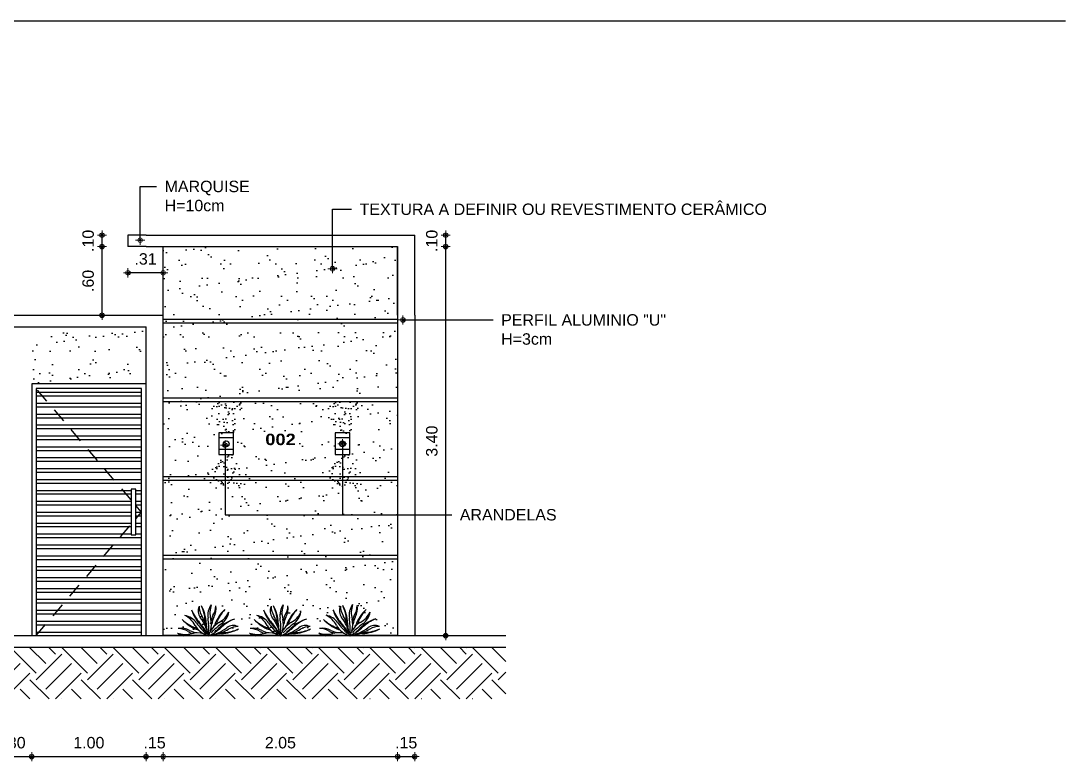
# Model space of a CAD drawing. Header units: millimetres. Extents: x 3724 to 8454, y 143 to 322.
# Drawn here: x 3764.11 to 3773.21, y 165.78 to 172.25 of the extents above; entities that cross this region are included whole.
import ezdxf

# ---------------------------------------------------------------- set-up
doc = ezdxf.new("R2010")
doc.units = ezdxf.units.MM
doc.header["$LTSCALE"] = 20
doc.linetypes.add('HIDDEN', pattern=[9.524999999999999, 6.349999999999999, -3.174999999999999])
for name, color, linetype in [('0-COTAS', 8, 'Continuous'), ('A-PEN-08', 8, 'Continuous'), ('A-PEN-B', 5, 'Continuous'), ('A-PEN-G', 3, 'Continuous'), ('A-PEN-M', 6, 'Continuous'), ('A-PEN-R', 1, 'Continuous'), ('P2', 1, 'Continuous'), ('PLANTAS', 3, 'Continuous'), ('TEXTURA', 9, 'Continuous'), ('VEGETAÇAO', 106, 'Continuous')]:
    doc.layers.add(name, color=color, linetype=linetype)
doc.layers.add('COTAS', color=53, linetype='Continuous', lineweight=9)
doc.styles.add('CARIMBO_DADOS', font='arial.ttf', dxfattribs={"height": 0.1})
doc.styles.get("Standard").update_dxf_attribs({"font": 'ARIALUNI.TTF', "height": 0.3})
doc.dimstyles.new('COTAS_EXTERNAS', dxfattribs={"dimtxt": 0.1, "dimasz": 0.01, "dimexe": 0, "dimexo": 0, "dimgap": 0.07, "dimtad": 1, "dimzin": 5, "dimdsep": 46, "dimtxsty": 'CARIMBO_DADOS', "dimblk1": 'CIRCULOS', "dimblk2": 'CIRCULOS', "dimsah": 1, "dimcen": 0, "dimse1": 1, "dimse2": 1, "dimclrd": 8, "dimclre": 8, "dimclrt": 230, "dimadec": 0, "dimazin": 0, "dimtfac": 100, "dimtix": 1, "dimtmove": 2, "dimatfit": 3, "dimldrblk": 'CIRCULOS', "dimfxl": 1, "dimtolj": 1, "dimtzin": 5, "dimarcsym": 0})
doc.dimstyles.get("Standard").update_dxf_attribs({"dimtxt": 0.18, "dimasz": 0.18, "dimexe": 0.18, "dimexo": 0.0625, "dimgap": 0.09, "dimtad": 0, "dimtih": 1, "dimtoh": 1, "dimdec": 4, "dimzin": 0, "dimdsep": 46, "dimtxsty": 'Standard', "dimcen": 0.09, "dimadec": 0, "dimazin": 0, "dimtfac": 1, "dimtdec": 4, "dimtofl": 0, "dimtmove": 0, "dimatfit": 3, "dimfxl": 1, "dimtolj": 1, "dimtzin": 0, "dimarcsym": 0})
pattern_1 = [(37.50000000000001, (-609.7189440314223, 17.42091103745585), (-0.008000156479920228, 0.2447066186646712), [0, -0.19304, 0, -0.2159, 0, -0.206375]), (7.499999999999999, (-609.7189440314223, 17.42091103745585), (0.2247616415690013, 0.3584125502841771), [0, -0.10414, 0, -0.17399, 0, -0.06667500000000001]), (327.5, (-609.8751540314223, 17.42091103745585), (0.395496185120729, 0.000718592339272881), [0, -0.0635, 0, -0.2286, 0, -0.29845]), (317.5, (-609.8751540314223, 17.42091103745585), (0.3817782262361486, 0.1114646616286081), [0, -0.03175, 0, -0.14986, 0, -0.17145])]

# ---------------------------------------------------------------- blocks, each defined once
blk = doc.blocks.new('*E541')
for centre, radius, start, end in [((-0.4797912055432221, 1.510942851675961), 1.578011561845349, 287.4885313689684, 287.5860165662871), ((-0.5850208201288574, 1.512361432043973), 1.614250764913608, 291.0635355171676, 291.1335043706492), ((1.501680863251973, 0.4836587304070479), 1.578011561845349, 197.4885313689684, 197.5860165662872), ((1.503099443619984, 0.5888883449926832), 1.614250764913608, 201.0635355171677, 201.1335043706491), ((-1.507075326812135, -0.4705292171192395), 1.578011561845349, 17.48853136896845, 17.58601656628718), ((-1.508493907180146, -0.5757588317048752), 1.614250764913608, 21.06353551716767, 21.1335043706491), ((0.4743967419830639, -1.497813338388152), 1.578011561845349, 107.4885313689685, 107.5860165662871), ((0.5796263565686992, -1.499231918756164), 1.614250764913608, 111.0635355171676, 111.1335043706491)]:
    blk.add_arc(centre, radius, start, end)
blk = doc.blocks.new('25255')
at = {"color": 4, "extrusion": (0, 0, -1)}
for centre, major_axis, ratio, start_param, end_param in [((3222.937654721695, -372.5778584259933), (-0.1393136520181211, 0.1393136520181211), 0.9999999999912209, 1.593267002302076, 1.972623591935389), ((3223.216303687693, -372.4356803519045), (0.06606153589234383, 0.06606153589234384), 0.9999999999939464, 3.447319421788781, 4.068018830656018), ((3223.221189972837, -372.4191447223213), (0.06890285101575623, 0.06890285101575624), 0.9999999999783409, 3.363134728900273, 3.892053653111202), ((3223.073937594226, -372.4704499696018), (-0.06350627381746951, 0.0635062738174695), 0.9999999999904722, 1.728390479699334, 2.512157085977412), ((3223.371388971528, -372.5161630109164), (-0.1412785070506884, 0.1412785070506883), 0.9999999999987494, 5.539733543163251, 5.985366570714327), ((3223.373726258365, -372.5051934238819), (-0.1393136520160139, 0.1393136520160139), 0.9999999999849776, 5.551235217158773, 5.930591806795539), ((3223.099712152064, -372.4202388719076), (0.07591740514212925, 0.07591740514212926), 0.999999999980488, 0.8277427526564214, 1.292802161154651), ((3223.053511914566, -372.3813927947887), (-0.1412785070507723, 0.1412785070507723), 0.9999999999967043, 2.67061023441673, 3.116243261969216), ((3223.159061406837, -372.4485782105884), (0.03725661490048271, 0.03725661490048271), 0.9999999999998357, 0.337199134119379, 1.438284524889974), ((3223.059771192288, -372.372086012753), (-0.1393136520170573, 0.1393136520170573), 0.9999999999724157, 2.725384998321474, 3.104741587965133), ((3222.961653698484, -372.6719410091395), (0.1393136520169788, 0.1393136520169789), 0.9999999999969933, -0.4162076552575471, -0.03685106562032714), ((3223.148254254161, -372.4388272693876), (-0.06350627381761173, 0.06350627381761172), 0.999999999985682, 4.537214489584053, 5.320981095858246), ((3223.16786501843, -372.3995212585278), (-0.08574691838648892, 0.0857469183864889), 0.9999999999797592, 4.436192329508144, 5.026088184652737), ((3223.055468128701, -372.6008372226024), (0.07728862714456544, 0.07728862714456546), 0.9999999999951321, -0.2761966508840645, 0.5095979272586382), ((3223.350908425282, -372.411086084296), (0.175798738625936, 0.175798738625936), 0.9999999997057996, 3.484536038405135, 3.543419918839199), ((3223.042860036768, -372.5259045678854), (-0.07218301046640051, 0.07218301046640051), 0.999999999984828, 1.876523094987274, 2.238807392974822), ((3223.096113086771, -372.498235135534), (-0.0357382520221738, 0.0357382520221738), 0.9999999999970215, 1.792338402101457, 2.335378956041056), ((3223.486835945351, -372.5353739345394), (-0.2320442037506087, 0.2320442037506087), 0.9999999999995448, 5.431163802380307, 5.653749739572004), ((3223.368830050848, -372.6090027348144), (0.1494770349658206, 0.1494770349658206), 0.9999999999885378, 4.112263374213572, 4.579877178477202), ((3223.439446126663, -372.6091158113016), (-0.1989404415100461, 0.1989404415100461), 0.9999999999764394, 5.728134454288087, 6.005191141527932), ((3222.92872641404, -372.4813863653806), (0.1757987387321421, 0.1757987387321421), 0.9999999998389735, 0.8388462368618486, 0.9079099456581385), ((3223.144234171369, -372.3538540080535), (-0.1412785070509414, 0.1412785070509414), 0.9999999999895511, 3.109288565180165, 3.554921592735908), ((3223.292884932041, -372.5586865684293), (-0.06350627381683885, 0.06350627381683883), 0.9999999999985535, 6.108010816376037, 6.891777422658845), ((3223.332190942901, -372.5782973326982), (-0.0857469183849255, 0.08574691838492549), 0.9999999999844637, 6.00698865629133, 6.596884511453712), ((3223.153853775435, -372.3480870359642), (-0.1393136520169819, 0.1393136520169819), 0.9999999999896617, 3.164063329095553, 3.543419918734533), ((3223.094761109614, -372.3579859430646), (-0.139313652017913, 0.139313652017913), 0.999999999996153, 3.980438890374913, 4.359795480009781), ((3223.105730696648, -372.360323229901), (-0.1412785070514054, 0.1412785070514053), 0.9999999999974845, 3.968937216372293, 4.414570243923297), ((3223.009806557639, -372.632000049364), (-0.07591740514066089, 0.07591740514066089), 0.9999999999960386, 0.8277427526530406, 1.292802161154611), ((3223.03814589632, -372.5726507945915), (-0.03725661490059163, 0.03725661490059162), 0.9999999999985806, 0.3371991341163494, 1.438284524888828), ((3223.198683497033, -372.2922660747662), (0.1989404415110424, 0.1989404415110424), 0.9999999999985613, 2.600997469714411, 2.863598487947293), ((3223.070954051112, -372.8029857873878), (0.1757987386330102, 0.1757987386330102), 0.9999999999960036, -0.7319500900153986, -0.6628863812155059), ((3223.264942552542, -372.3454329564258), (0.1757987386332669, 0.1757987386332669), 0.9999999999890121, 2.789340427596842, 3.104741587969229), ((3222.90873536425, -372.7813632105094), (-0.2320442037607041, 0.232044203760704), 0.9999999999710738, 1.395621835999171, 1.599118038321742), ((3223.276053700256, -372.3572334246975), (-0.1718521360923724, 0.1718521360923724), 0.9999999999360929, 4.565571459590368, 4.687039588769155), ((3223.355955330942, -372.4264885970197), (0.1718521360682798, 0.1718521360682798), 0.9999999996447653, 3.513039004126335, 3.554921592866176), ((3223.374478776731, -372.686486014524), (0.1718521360879528, 0.1718521360879528), 0.9999999999616223, 4.422052096764282, 4.68703958876454), ((3223.130874978826, -372.4659004429693), (0.07728862714522913, 0.07728862714522913), 0.9999999999907389, 1.294599675912764, 2.080394254046451), ((3223.386279245003, -372.67537486681), (-0.1757987386332459, 0.1757987386332458), 0.9999999999605648, 6.001616740681661, 6.246334241555079), ((3222.928944895051, -372.4975931824957), (0.1718521361050294, 0.1718521361050294), 0.9999999999559066, 0.8273445628013709, 0.910322064414876), ((3222.950348990918, -372.3191676785192), (-0.2320442037540058, 0.2320442037540057), 0.9999999999708467, 2.966418162780085, 3.188336113403089), ((3223.215783783367, -372.665445033082), (-0.07728862714436546, 0.07728862714436545), 0.9999999999997241, 0.509597927255474, 1.04238291926697), ((3223.305223604409, -372.76638764521), (-0.1718521360737896, 0.1718521360737895), 0.9999999997981862, 0.3714463504824534, 0.4133289392175365), ((3223.320626117133, -372.7613407395494), (0.1757987386425347, 0.1757987386425347), 0.9999999999549476, -1.227852942089164, -1.168969061668843), ((3223.206144117953, -372.4538423700146), (-0.07218301046483915, 0.07218301046483913), 0.9999999999900436, 3.447319421787347, 3.809603719779561), ((3223.233813550305, -372.507095420017), (-0.03573825202208608, 0.03573825202208607), 0.999999999997897, 3.363134728890886, 3.906175282836196), ((3223.274385977207, -372.442449604678), (0.08574691838483327, 0.08574691838483328), 0.9999999999997391, 2.023283390906996, 2.613179246065573), ((3223.296368333935, -372.6272860209384), (0.06606153589269508, 0.06606153589269509), 0.9999999999999218, -1.265069558603693, -0.6443701497328249), ((3223.312903963518, -372.6321723060827), (-0.0689028510160962, 0.06890285101609618), 0.9999999999909647, 0.2215420753059833, 0.7504609995121576), ((3223.261262231827, -372.4843699084949), (0.06350627381687095, 0.06350627381687095), 0.9999999999980034, 1.728390479700782, 2.11432717267535), ((3223.087160868227, -372.8027673063767), (0.1718521360763131, 0.1718521360763132), 0.9999999999861928, -0.7434517640217498, -0.6604742624058071), ((3223.196338266889, -372.8972682596187), (0.2320442037535475, 0.2320442037535476), 0.9999999999998783, -0.8450219276079101, -0.6629031439468687)]:
    blk.add_ellipse(centre, major_axis=major_axis, ratio=ratio, start_param=start_param, end_param=end_param, dxfattribs=at)
at = {"color": 4, "extrusion": (0, 0, -0.9999999999999998)}
for centre, major_axis, ratio, start_param, end_param in [((3222.943421693784, -372.5874780300593), (0.14127850705082, 0.14127850705082), 0.9999999999928155, -0.03230408840573484, 0.4133289391487474), ((3222.97096048052, -372.6782002868617), (0.1412785070506453, 0.1412785070506453), 0.999999999984796, -0.470982419176458, -0.02534939161888761), ((3223.198570420546, -372.3628821505812), (0.1494770349636515, 0.1494770349636515), 0.9999999999957152, 2.541467047413715, 3.009080851684941)]:
    blk.add_ellipse(centre, major_axis=major_axis, ratio=ratio, start_param=start_param, end_param=end_param, dxfattribs=at)
at = {"color": 4, "extrusion": (0, 0, -0.9999999999999999)}
blk.add_ellipse((3223.032017290409, -372.4573262242214), major_axis=(-0.08574691838436949, 0.08574691838436946), ratio=0.9999999999989234, start_param=2.023283390907562, end_param=2.613179246062594, dxfattribs=at)
at = {"color": 4, "extrusion": (0, 0, -0.9999999999999997)}
blk.add_ellipse((3223.255012718814, -372.5159284180615), major_axis=(0.07728862714557619, 0.0772886271455762), ratio=0.9999999999994127, start_param=3.651190580846608, end_param=4.183975572858011, dxfattribs=at)
at = {"layer": 'VEGETAÇAO', "color": 4, "extrusion": (0, 0, -1), "xscale": 0.1540138408651068, "yscale": 0.1540138408645922, "zscale": -0.308027681729507, "rotation": 180}
blk.add_blockref('*E541', (-3223.161055354606, -372.5700611944632), dxfattribs=at)
blk = doc.blocks.new('CIRCULOS')
at = {"layer": 'COTAS'}
for p, q in [((-4.000000000000342, 0), (4.000000000000342, 0)), ((0, 4.000000000000342), (0, -4.000000000000342))]:
    blk.add_line(p, q, dxfattribs=at)
for radius in [1.999999999999431, 1]:
    blk.add_circle((0, 0), radius, dxfattribs=at)
blk = doc.blocks.new('*D657')
at = {"layer": '0-COTAS', "color": 8, "lineweight": -2, "ltscale": 0.05}
blk.add_line((3764.823552149585, 169.6830818793721), (3764.823552149585, 170.2630818793721), dxfattribs=at)
at = {"layer": 'Defpoints', "color": 0, "ltscale": 0.05}
for p in [(3764.823552149585, 170.2730818793721), (3765.358447277156, 170.2730818793721), (3765.358447277156, 169.6730818793721)]:
    blk.add_point(p, dxfattribs=at)
at = {"layer": '0-COTAS', "color": 8, "lineweight": -2, "ltscale": 0.05, "xscale": 0.01, "yscale": 0.01, "zscale": 0.01}
for p, rotation in [((3764.823552149585, 170.2730818793721), 90), ((3764.823552149585, 169.6730818793721), 270)]:
    blk.add_blockref('CIRCULOS', p, dxfattribs=dict(at, rotation=rotation))
at = {"layer": '0-COTAS', "color": 230, "ltscale": 0.05, "insert": (3764.702494850813, 169.9730818793727), "char_height": 0.1, "attachment_point": 5, "rotation": 90, "style": 'CARIMBO_DADOS'}
blk.add_mtext('\\A1;.60', dxfattribs=at)
blk = doc.blocks.new('*D658')
at = {"layer": '0-COTAS', "color": 8, "lineweight": -2, "ltscale": 0.05}
for p, q in [((3764.823552149585, 170.3830818793721), (3764.823552149585, 170.3930818793721)), ((3764.823552149585, 170.2730818793721), (3764.823552149585, 170.3730818793721)), ((3764.823552149585, 170.2630818793721), (3764.823552149585, 170.253081879372))]:
    blk.add_line(p, q, dxfattribs=at)
at = {"layer": 'Defpoints', "color": 0, "ltscale": 0.05}
for p in [(3764.823552149585, 170.3730818793721), (3765.050039966535, 170.3730818793721), (3765.358447277156, 170.2730818793721)]:
    blk.add_point(p, dxfattribs=at)
at = {"layer": '0-COTAS', "color": 8, "lineweight": -2, "ltscale": 0.05, "xscale": 0.01, "yscale": 0.01, "zscale": 0.01}
for p, rotation in [((3764.823552149585, 170.3730818793721), 270), ((3764.823552149585, 170.2730818793721), 90)]:
    blk.add_blockref('CIRCULOS', p, dxfattribs=dict(at, rotation=rotation))
at = {"layer": '0-COTAS', "color": 230, "ltscale": 0.05, "insert": (3764.702494850813, 170.3230818793727), "char_height": 0.1, "attachment_point": 5, "rotation": 90, "style": 'CARIMBO_DADOS'}
blk.add_mtext('\\A1;.10', dxfattribs=at)
blk = doc.blocks.new('*D659')
at = {"layer": '0-COTAS', "color": 8, "lineweight": -2, "ltscale": 0.05}
blk.add_line((3765.348447277156, 170.0435992687615), (3765.060039966535, 170.0435992687615), dxfattribs=at)
at = {"layer": 'Defpoints', "color": 0, "ltscale": 0.05}
for p in [(3765.050039966535, 170.2730818793721), (3765.358447277156, 170.2730818793721), (3765.050039966535, 170.0435992687615)]:
    blk.add_point(p, dxfattribs=at)
at = {"layer": '0-COTAS', "color": 8, "lineweight": -2, "ltscale": 0.05, "xscale": 0.01, "yscale": 0.01, "zscale": 0.01, "rotation": 180}
blk.add_blockref('CIRCULOS', (3765.050039966535, 170.0435992687615), dxfattribs=at)
at = {"layer": '0-COTAS', "color": 8, "lineweight": -2, "ltscale": 0.05, "xscale": 0.01, "yscale": 0.01, "zscale": 0.01}
blk.add_blockref('CIRCULOS', (3765.358447277156, 170.0435992687615), dxfattribs=at)
at = {"layer": '0-COTAS', "color": 230, "ltscale": 0.05, "insert": (3765.204243621846, 170.1646906739457), "char_height": 0.1, "attachment_point": 5, "style": 'CARIMBO_DADOS'}
blk.add_mtext('\\A1;.31', dxfattribs=at)
blk = doc.blocks.new('*D660')
at = {"layer": '0-COTAS', "color": 8, "lineweight": -2, "ltscale": 0.05}
blk.add_line((3767.829120017458, 166.883081879372), (3767.829120017458, 170.2630818793721), dxfattribs=at)
at = {"layer": 'Defpoints', "color": 0, "ltscale": 0.05}
for p in [(3767.408447277157, 170.2730818793721), (3767.829120017458, 170.2730818793721), (3767.408447277157, 166.8730818793721)]:
    blk.add_point(p, dxfattribs=at)
at = {"layer": '0-COTAS', "color": 8, "lineweight": -2, "ltscale": 0.05, "xscale": 0.01, "yscale": 0.01, "zscale": 0.01}
for p, rotation in [((3767.829120017458, 170.2730818793721), 90), ((3767.829120017458, 166.8730818793721), 270)]:
    blk.add_blockref('CIRCULOS', p, dxfattribs=dict(at, rotation=rotation))
at = {"layer": '0-COTAS', "color": 230, "ltscale": 0.05, "insert": (3767.708028612274, 168.5730818793727), "char_height": 0.1, "attachment_point": 5, "rotation": 90, "style": 'CARIMBO_DADOS'}
blk.add_mtext('\\A1;3.40', dxfattribs=at)
blk = doc.blocks.new('*D661')
at = {"layer": '0-COTAS', "color": 8, "lineweight": -2, "ltscale": 0.05}
for p, q in [((3767.829120017458, 170.383081879372), (3767.829120017458, 170.3930818793721)), ((3767.829120017458, 170.2730818793721), (3767.829120017458, 170.3730818793721)), ((3767.829120017458, 170.2630818793721), (3767.829120017458, 170.2530818793721))]:
    blk.add_line(p, q, dxfattribs=at)
at = {"layer": 'Defpoints', "color": 0, "ltscale": 0.05}
for p in [(3767.558447277158, 170.3730818793721), (3767.829120017458, 170.3730818793721), (3767.408447277157, 170.2730818793721)]:
    blk.add_point(p, dxfattribs=at)
at = {"layer": '0-COTAS', "color": 8, "lineweight": -2, "ltscale": 0.05, "xscale": 0.01, "yscale": 0.01, "zscale": 0.01}
for p, rotation in [((3767.829120017458, 170.3730818793721), 270), ((3767.829120017458, 170.2730818793721), 90)]:
    blk.add_blockref('CIRCULOS', p, dxfattribs=dict(at, rotation=rotation))
at = {"layer": '0-COTAS', "color": 230, "ltscale": 0.05, "insert": (3767.708062718686, 170.3230818793727), "char_height": 0.1, "attachment_point": 5, "rotation": 90, "style": 'CARIMBO_DADOS'}
blk.add_mtext('\\A1;.10', dxfattribs=at)
blk = doc.blocks.new('*D665')
at = {"layer": '0-COTAS', "color": 8, "lineweight": -2, "ltscale": 0.05}
for p, q in [((3763.898447277143, 165.8162019651979), (3763.888447277143, 165.8162019651979)), ((3763.908447277143, 165.8162019651979), (3764.208447277209, 165.8162019651979)), ((3764.218447277209, 165.8162019651979), (3764.228447277208, 165.8162019651979))]:
    blk.add_line(p, q, dxfattribs=at)
at = {"layer": 'Defpoints', "color": 0, "ltscale": 0.05}
for p in [(3763.908447277143, 166.8730818793722), (3764.208447277209, 166.8730818793715), (3764.208447277209, 165.8162019651979)]:
    blk.add_point(p, dxfattribs=at)
at = {"layer": '0-COTAS', "color": 8, "lineweight": -2, "ltscale": 0.05, "xscale": 0.01, "yscale": 0.01, "zscale": 0.01}
blk.add_blockref('CIRCULOS', (3763.908447277143, 165.8162019651979), dxfattribs=at)
at = {"layer": '0-COTAS', "color": 8, "lineweight": -2, "ltscale": 0.05, "xscale": 0.01, "yscale": 0.01, "zscale": 0.01, "rotation": 180}
blk.add_blockref('CIRCULOS', (3764.208447277209, 165.8162019651979), dxfattribs=at)
at = {"layer": '0-COTAS', "color": 230, "ltscale": 0.05, "insert": (3764.058447277176, 165.9372933703821), "char_height": 0.1, "attachment_point": 5, "style": 'CARIMBO_DADOS'}
blk.add_mtext('\\A1;.30', dxfattribs=at)
blk = doc.blocks.new('*D666')
at = {"layer": '0-COTAS', "color": 8, "lineweight": -2, "ltscale": 0.05}
blk.add_line((3764.218447277209, 165.8162019651978), (3765.198447277208, 165.8162019651978), dxfattribs=at)
at = {"layer": 'Defpoints', "color": 0, "ltscale": 0.05}
for p in [(3764.208447277209, 166.8730818793714), (3765.208447277209, 166.873081879372), (3765.208447277209, 165.8162019651978)]:
    blk.add_point(p, dxfattribs=at)
at = {"layer": '0-COTAS', "color": 8, "lineweight": -2, "ltscale": 0.05, "xscale": 0.01, "yscale": 0.01, "zscale": 0.01, "rotation": 180}
blk.add_blockref('CIRCULOS', (3764.208447277209, 165.8162019651978), dxfattribs=at)
at = {"layer": '0-COTAS', "color": 8, "lineweight": -2, "ltscale": 0.05, "xscale": 0.01, "yscale": 0.01, "zscale": 0.01}
blk.add_blockref('CIRCULOS', (3765.208447277209, 165.8162019651978), dxfattribs=at)
at = {"layer": '0-COTAS', "color": 230, "ltscale": 0.05, "insert": (3764.708447277209, 165.93725926397), "char_height": 0.1, "attachment_point": 5, "style": 'CARIMBO_DADOS'}
blk.add_mtext('\\A1;1.00', dxfattribs=at)
blk = doc.blocks.new('*D667')
at = {"layer": '0-COTAS', "color": 8, "lineweight": -2, "ltscale": 0.05}
for p, q in [((3765.198447277208, 165.8162019651978), (3765.188447277209, 165.8162019651978)), ((3765.208447277209, 165.8162019651978), (3765.358447277156, 165.8162019651978)), ((3765.368447277157, 165.8162019651978), (3765.378447277156, 165.8162019651978))]:
    blk.add_line(p, q, dxfattribs=at)
at = {"layer": 'Defpoints', "color": 0, "ltscale": 0.05}
for p in [(3765.208447277209, 166.873081879372), (3765.358447277156, 166.8730818793721), (3765.358447277156, 165.8162019651978)]:
    blk.add_point(p, dxfattribs=at)
at = {"layer": '0-COTAS', "color": 8, "lineweight": -2, "ltscale": 0.05, "xscale": 0.01, "yscale": 0.01, "zscale": 0.01}
blk.add_blockref('CIRCULOS', (3765.208447277209, 165.8162019651978), dxfattribs=at)
at = {"layer": '0-COTAS', "color": 8, "lineweight": -2, "ltscale": 0.05, "xscale": 0.01, "yscale": 0.01, "zscale": 0.01, "rotation": 180}
blk.add_blockref('CIRCULOS', (3765.358447277156, 165.8162019651978), dxfattribs=at)
at = {"layer": '0-COTAS', "color": 230, "ltscale": 0.05, "insert": (3765.283447277182, 165.93725926397), "char_height": 0.1, "attachment_point": 5, "style": 'CARIMBO_DADOS'}
blk.add_mtext('\\A1;.15', dxfattribs=at)
blk = doc.blocks.new('*D668')
at = {"layer": '0-COTAS', "color": 8, "lineweight": -2, "ltscale": 0.05}
blk.add_line((3765.368447277157, 165.8162019651971), (3767.398447277157, 165.8162019651971), dxfattribs=at)
at = {"layer": 'Defpoints', "color": 0, "ltscale": 0.05}
for p in [(3765.358447277156, 166.8730818793721), (3767.408447277157, 166.8730818793721), (3767.408447277157, 165.8162019651971)]:
    blk.add_point(p, dxfattribs=at)
at = {"layer": '0-COTAS', "color": 8, "lineweight": -2, "ltscale": 0.05, "xscale": 0.01, "yscale": 0.01, "zscale": 0.01, "rotation": 180}
blk.add_blockref('CIRCULOS', (3765.358447277156, 165.8162019651971), dxfattribs=at)
at = {"layer": '0-COTAS', "color": 8, "lineweight": -2, "ltscale": 0.05, "xscale": 0.01, "yscale": 0.01, "zscale": 0.01}
blk.add_blockref('CIRCULOS', (3767.408447277157, 165.8162019651971), dxfattribs=at)
at = {"layer": '0-COTAS', "color": 230, "ltscale": 0.05, "insert": (3766.383447277157, 165.9372592639693), "char_height": 0.1, "attachment_point": 5, "style": 'CARIMBO_DADOS'}
blk.add_mtext('\\A1;2.05', dxfattribs=at)
blk = doc.blocks.new('*D669')
at = {"layer": '0-COTAS', "color": 8, "lineweight": -2, "ltscale": 0.05}
for p, q in [((3767.398447277157, 165.8162019651979), (3767.388447277157, 165.8162019651979)), ((3767.408447277157, 165.8162019651979), (3767.558447277157, 165.8162019651979)), ((3767.568447277157, 165.8162019651979), (3767.578447277157, 165.8162019651979))]:
    blk.add_line(p, q, dxfattribs=at)
at = {"layer": 'Defpoints', "color": 0, "ltscale": 0.05}
for p in [(3767.408447277157, 166.8730818793721), (3767.558447277157, 166.8730818793721), (3767.558447277157, 165.8162019651979)]:
    blk.add_point(p, dxfattribs=at)
at = {"layer": '0-COTAS', "color": 8, "lineweight": -2, "ltscale": 0.05, "xscale": 0.01, "yscale": 0.01, "zscale": 0.01}
blk.add_blockref('CIRCULOS', (3767.408447277157, 165.8162019651979), dxfattribs=at)
at = {"layer": '0-COTAS', "color": 8, "lineweight": -2, "ltscale": 0.05, "xscale": 0.01, "yscale": 0.01, "zscale": 0.01, "rotation": 180}
blk.add_blockref('CIRCULOS', (3767.558447277157, 165.8162019651979), dxfattribs=at)
at = {"layer": '0-COTAS', "color": 230, "ltscale": 0.05, "insert": (3767.483447277157, 165.9372592639701), "char_height": 0.1, "attachment_point": 5, "style": 'CARIMBO_DADOS'}
blk.add_mtext('\\A1;.15', dxfattribs=at)

msp = doc.modelspace()

# ---------------------------------------------------------------- hatches: boundary and pattern name
at = {"layer": '0-COTAS', "ltscale": 0.05}
h = msp.add_hatch(dxfattribs=at)
h.set_pattern_fill('ANSI32', color=8, scale=0.01, angle=135, style=0)
h.set_pattern_definition([(180, (3764.248447277208, 166.8730818793711), (-6.938893903907228e-18, -0.09525), []), (180, (3764.216697263493, 166.9048318930852), (-6.938893903907228e-18, -0.09525), [])])
h.paths.add_polyline_path([(3765.168447277209, 169.033081879372), (3764.248447277208, 169.0330818793715), (3765.078447277208, 168.0587340532853), (3765.078447277208, 168.1530818793719), (3765.118447277209, 168.1530818793719), (3765.118447277209, 168.0117775315454), (3765.168447277209, 167.9530818793708)])
h.paths.add_polyline_path([(3765.078447277208, 168.0587340532843), (3764.248447277208, 169.0330818793712), (3764.248447277208, 166.8730818793711), (3765.078447277208, 167.8474297054584)])
h.paths.add_polyline_path([(3765.168447277208, 167.9530818793708), (3765.118447277209, 167.8943862271991), (3765.118447277209, 167.7530818793722), (3765.078447277208, 167.7530818793722), (3765.078447277208, 167.8474297054581), (3764.248447277209, 166.8730818793721), (3765.168447277209, 166.8730818793721)])
h.paths.add_polyline_path([(3765.168447277209, 167.9530818793713), (3765.118447277209, 168.0117775315467), (3765.118447277209, 167.8943862271978)])
h = msp.add_hatch(dxfattribs=at)
h.set_pattern_fill('EARTH', color=8, scale=0.05, angle=45, style=0)
h.set_pattern_definition([(45, (3759.926271835729, 166.3195903001333), (2.775557561562891e-17, 0.4490128060534577), [0.3175, -0.3175]), (45, (3759.842081934595, 166.4037802012683), (2.775557561562891e-17, 0.4490128060534577), [0.3175, -0.3175]), (45, (3759.757892033459, 166.4879701024033), (2.775557561562891e-17, 0.4490128060534577), [0.3175, -0.3175]), (135, (3759.757892033459, 166.54409670316), (-0.4490128060534577, 2.775557561562891e-17), [0.3175, -0.3175]), (135, (3759.842081934595, 166.628286604295), (-0.4490128060534577, 2.775557561562891e-17), [0.3175, -0.3175]), (135, (3759.926271835729, 166.71247650543), (-0.4490128060534577, 2.775557561562891e-17), [0.3175, -0.3175])])
h.paths.add_polyline_path([(3759.926271835729, 166.7730818793721), (3759.926271835729, 166.3195903001333), (3768.356157813916, 166.3195903001333), (3768.356157813916, 166.773081879372)])
at = {"layer": 'A-PEN-08'}
h = msp.add_hatch(dxfattribs=at)
h.set_pattern_fill('AR-SAND', color=2, scale=0.05, style=0)
h.set_pattern_definition([(142.5, (4364.906696278113, 400.4449556685395), (0.003149667905480408, 0.09634118845065794), [0, -0.07600000000000001, 0, -0.085, 0, -0.08125]), (172.5, (4364.906696278113, 400.4449556685395), (-0.08848883526338636, 0.141107303261487), [0, -0.041, 0, -0.0685, 0, -0.02625]), (212.5, (4364.968196278112, 400.4449556685395), (-0.1557070930875748, 0.0002829526768482249), [0, -0.02499999999999996, 0, -0.08999999999999983, 0, -0.1174999999999998]), (222.5, (4364.968196278112, 400.4449556685395), (-0.1503063302286147, 0.04388377824671246), [0, -0.0125, 0, -0.059, 0, -0.0675])])
h.paths.add_polyline_path([(3765.761424118324, 168.9386610258065), (3766.090308868465, 168.9386610258065), (3765.973084605651, 168.6457915656251), (3765.846247810348, 168.6457915656251)])
h.paths.add_polyline_path([(3765.761424118324, 168.1629187210835), (3765.846247810348, 168.4557881812649), (3765.973084605651, 168.4557881812649), (3766.090308868465, 168.1629187210835)])
h = msp.add_hatch(dxfattribs=at)
h.set_pattern_fill('AR-SAND', color=2, scale=0.05, style=0)
h.set_pattern_definition([(142.5, (4365.923937047494, 400.4449556685395), (0.003149667905480408, 0.09634118845065794), [0, -0.07600000000000001, 0, -0.085, 0, -0.08125]), (172.5, (4365.923937047494, 400.4449556685395), (-0.08848883526338636, 0.141107303261487), [0, -0.041, 0, -0.0685, 0, -0.02625]), (212.5, (4365.985437047494, 400.4449556685395), (-0.1557070930875748, 0.0002829526768482249), [0, -0.02499999999999995, 0, -0.08999999999999982, 0, -0.1174999999999998]), (222.5, (4365.985437047494, 400.4449556685395), (-0.1503063302286147, 0.04388377824671246), [0, -0.0125, 0, -0.059, 0, -0.0675])])
h.paths.add_polyline_path([(3766.778664887705, 168.9386610258065), (3767.107549637847, 168.9386610258065), (3766.990325375033, 168.6457915656251), (3766.86348857973, 168.6457915656251)])
h.paths.add_polyline_path([(3766.778664887705, 168.1629187210835), (3766.86348857973, 168.4557881812649), (3766.990325375033, 168.4557881812649), (3767.107549637847, 168.1629187210835)])
at = {"layer": 'PLANTAS'}
h = msp.add_hatch(dxfattribs=at)
h.set_pattern_fill('AR-SAND', color=256, scale=0.005, style=0)
h.set_pattern_definition(pattern_1)
h.paths.add_polyline_path([(3765.358447277156, 170.2730818793721), (3767.408447277157, 170.2730818793721), (3767.408447277157, 166.8730818793721), (3765.358447277156, 166.8730818793721)])
at = {"layer": 'TEXTURA', "ltscale": 0.05}
h = msp.add_hatch(dxfattribs=at)
h.set_pattern_fill('AR-SAND', color=256, scale=0.005, style=0)
h.set_pattern_definition(pattern_1)
h.paths.add_polyline_path([(3765.208447277157, 169.5730818793721), (3765.208447277157, 169.073081879372), (3764.208447277209, 169.0730818792554), (3764.208447277156, 169.5730818793721)])

# ---------------------------------------------------------------- linework, layer by layer
at = {"layer": '0-COTAS', "color": 8, "ltscale": 0.05}
for p, q in [((3765.358447277156, 169.638081879372), (3767.408447277157, 169.638081879372)), ((3765.358447277156, 169.608081879372), (3767.408447277157, 169.608081879372)), ((3765.358447277156, 168.950581879372), (3767.408447277157, 168.950581879372)), ((3765.358447277156, 168.950581879372), (3767.408447277158, 168.950581879372)), ((3765.358447277156, 168.920581879372), (3767.408447277157, 168.920581879372)), ((3765.358447277156, 168.920581879372), (3767.408447277158, 168.920581879372)), ((3765.358447277156, 168.263081879372), (3767.408447277157, 168.263081879372)), ((3765.358447277156, 168.2330818793721), (3767.408447277157, 168.2330818793721)), ((3765.358447277156, 167.575581879372), (3767.408447277158, 167.575581879372)), ((3765.358447277156, 167.5455818793721), (3767.408447277158, 167.5455818793721))]:
    msp.add_line(p, q, dxfattribs=at)
at = {"layer": '0-COTAS', "color": 1, "ltscale": 0.05}
for p, q in [((3759.926271835729, 166.8730818793721), (3768.356157813916, 166.8730818793721)), ((3759.926271835729, 166.7730818793721), (3768.356157813916, 166.773081879372))]:
    msp.add_line(p, q, dxfattribs=at)
at = {"layer": '0-COTAS', "color": 6, "ltscale": 0.05}
for points in [[(3765.208447277209, 169.073081879372), (3764.208447277209, 169.0730818792554)], [(3765.208447277209, 166.873081879372), (3765.208447277209, 169.0730818793721), (3764.208447277209, 169.0730818793714), (3764.208447277209, 166.8730818793714)], [(3765.168447277209, 166.873081879372), (3765.168447277209, 169.033081879372), (3764.248447277208, 169.0330818793715), (3764.248447277208, 166.8730818793714)]]:
    msp.add_lwpolyline(points, dxfattribs=at)
msp.add_lwpolyline([(3765.078447277208, 168.1530818793719), (3765.078447277208, 167.7530818793722), (3765.118447277208, 167.7530818793722), (3765.118447277208, 168.1530818793719)], close=True, dxfattribs=at)
at = {"layer": 'A-PEN-G', "ltscale": 0.05}
for p, q in [((3765.208447277157, 170.3730818793721), (3765.050039966535, 170.3730818793721)), ((3765.050039966535, 170.3730818793721), (3765.050039966535, 170.2730818793721)), ((3765.208447277157, 170.3730818793721), (3765.358447277156, 170.3730818793721)), ((3765.208447277157, 170.3730818793721), (3765.208447277157, 170.3730818793721)), ((3765.358447277156, 170.3730818793721), (3767.558447277158, 170.3730818793721)), ((3767.558447277158, 169.6730818793721), (3767.558447277159, 170.3730818793721)), ((3765.208447277158, 170.273081879372), (3765.050039966535, 170.273081879372)), ((3765.208447277158, 170.273081879372), (3767.408447277157, 170.2730818793721)), ((3765.358447277156, 169.6730818793721), (3765.358447277156, 170.2730818793721)), ((3767.408447277157, 169.6730818793721), (3767.408447277157, 170.2730818793721))]:
    msp.add_line(p, q, dxfattribs=at)
at = {"layer": 'A-PEN-G'}
for p, q in [((3760.558447277157, 169.6730818793721), (3765.358447277156, 169.673081879372)), ((3765.358447277156, 166.8730818793721), (3765.358447277156, 169.6730818793721)), ((3767.408447277157, 169.6730818793721), (3767.408447277157, 166.8730818793721)), ((3767.558447277157, 169.6730818793721), (3767.558447277157, 166.8730818793721)), ((3767.558447277157, 169.623081879372), (3767.558447277157, 169.4230818793721)), ((3760.708447277157, 169.5730818793721), (3765.208447277157, 169.5730818793721)), ((3764.208447277156, 169.5730818793721), (3765.208447277157, 169.5730818793721)), ((3765.208447277157, 169.073081879372), (3765.208447277157, 169.5730818793721))]:
    msp.add_line(p, q, dxfattribs=at)
at = {"layer": 'A-PEN-G', "color": 8, "linetype": 'HIDDEN', "ltscale": 0.001}
for p, q in [((3765.078447277208, 168.0587340532852), (3764.248447277208, 169.0330818793715)), ((3765.168447277209, 167.953081879372), (3765.118447277208, 168.0117775315461)), ((3765.118447277208, 167.8943862271979), (3765.168447277209, 167.953081879372)), ((3764.248447277208, 166.8730818793715), (3765.078447277208, 167.8474297054588))]:
    msp.add_line(p, q, dxfattribs=at)
at = {"layer": 'A-PEN-G', "ltscale": 0.05}
msp.add_lwpolyline([(3765.358447277156, 170.2730818793721), (3767.408447277157, 170.2730818793721), (3767.408447277157, 166.8730818793721)], dxfattribs=at)
msp.add_lwpolyline([(3765.358447277156, 170.2730818793721), (3767.408447277157, 170.2730818793721), (3767.408447277157, 166.8730818793721), (3765.358447277156, 166.8730818793721)], close=True, dxfattribs=at)
for centre in [(3765.910214278114, 168.5498092404365), (3766.925330830547, 168.5498092404365)]:
    msp.add_circle(centre, 0.02526883485114695, dxfattribs=at)
at = {"layer": 'A-PEN-M'}
for p, q in [((3765.973084605651, 168.6007802458343), (3765.846247810348, 168.6007802458343)), ((3766.990325375033, 168.6007802458343), (3766.86348857973, 168.6007802458343)), ((3765.973084605651, 168.5007995010557), (3765.846247810348, 168.5007995010557)), ((3766.990325375033, 168.5007995010557), (3766.86348857973, 168.5007995010557))]:
    msp.add_line(p, q, dxfattribs=at)
for points in [[(3765.973084605651, 168.6457915656251), (3765.846247810348, 168.6457915656251), (3765.846247810348, 168.4557881812649), (3765.973084605651, 168.4557881812649)], [(3766.990325375033, 168.6457915656251), (3766.86348857973, 168.6457915656251), (3766.86348857973, 168.4557881812649), (3766.990325375033, 168.4557881812649)]]:
    msp.add_lwpolyline(points, close=True, dxfattribs=at)
at = {"layer": 'P2'}
msp.add_line((3756.603810692343, 172.2463132988468), (3773.250627700919, 172.2463132988468), dxfattribs=at)

# ---------------------------------------------------------------- block references
at = {"layer": 'PLANTAS', "xscale": -1.772964744965975, "yscale": 1.772964744965975, "zscale": 1.772964744965969}
for p in [(9480.30440860154, 827.4266654069711), (9480.934365768197, 827.4266654069711), (9481.540444557686, 827.4277214776039)]:
    msp.add_blockref('25255', p, dxfattribs=at)

# ---------------------------------------------------------------- texts
at = {"layer": 'A-PEN-B', "color": 230, "ltscale": 0.05, "char_height": 0.1, "attachment_point": 1, "style": 'CARIMBO_DADOS'}
for s, insert in [('TEXTURA A DEFINIR OU REVESTIMENTO CERÂMICO', (3767.076144599125, 170.6495402228574)), ('PERFIL ALUMINIO "U"\\PH=3cm', (3768.314264561499, 169.6824261938485)), ('ARANDELAS', (3767.952840758706, 167.9799417479021))]:
    msp.add_mtext(s, dxfattribs=dict(at, insert=insert))
at = {"layer": 'A-PEN-B', "color": 230, "insert": (3766.517996486033, 168.5365607001017), "char_height": 0.1, "attachment_point": 9, "style": 'CARIMBO_DADOS'}
msp.add_mtext('\\A1;{\\fArial Black|b0|i0|c0|p34;002}', dxfattribs=at)
at = {"layer": 'A-PEN-R', "color": 230, "insert": (3765.370944509967, 170.8489432936141), "char_height": 0.1, "width": 1.746205723575713, "attachment_point": 1, "style": 'CARIMBO_DADOS'}
msp.add_mtext('MARQUISE\\PH=10cm', dxfattribs=at)

# ---------------------------------------------------------------- dimensions: what is measured, and where the dimension line sits
at = {"layer": '0-COTAS', "ltscale": 0.05}
for base, p1, p2, picture, middle in [((3764.823552149585, 170.3730818793721), (3765.358447277156, 170.2730818793721), (3765.050039966535, 170.3730818793721), '*D658', (3764.702494850813, 170.3230818793727)), ((3767.829120017458, 170.3730818793721), (3767.408447277157, 170.2730818793721), (3767.558447277158, 170.3730818793721), '*D661', (3767.708062718686, 170.3230818793727)), ((3764.823552149585, 170.2730818793721), (3765.358447277156, 169.6730818793721), (3765.358447277156, 170.2730818793721), '*D657', (3764.702494850813, 169.9730818793727)), ((3767.829120017458, 170.2730818793721), (3767.408447277157, 166.8730818793721), (3767.408447277157, 170.2730818793721), '*D660', (3767.708028612274, 168.5730818793727))]:
    dim = msp.add_linear_dim(base=base, p1=p1, p2=p2, angle=90, dimstyle='Standard', override={"dimtxt": 0.1, "dimasz": 0.01, "dimexe": 0, "dimexo": 0, "dimgap": 0.07, "dimtad": 1, "dimtih": 0, "dimtoh": 0, "dimdec": 2, "dimzin": 5, "dimtxsty": 'CARIMBO_DADOS', "dimblk1": 'CIRCULOS', "dimblk2": 'CIRCULOS', "dimsah": 1, "dimcen": 0, "dimse1": 1, "dimse2": 1, "dimclrd": 8, "dimclre": 8, "dimclrt": 230, "dimtfac": 100, "dimtdec": 2, "dimtix": 1, "dimtofl": 1, "dimtmove": 2, "dimldrblk": 'CIRCULOS', "dimtzin": 5}, dxfattribs=at)
    dim.commit()
    dim.dimension.update_dxf_attribs({"geometry": picture, "text_midpoint": middle})
for base, p1, p2, picture, middle in [((3765.050039966535, 170.0435992687615), (3765.358447277156, 170.2730818793721), (3765.050039966535, 170.2730818793721), '*D659', (3765.204243621846, 170.1646906739457)), ((3764.208447277209, 165.8162019651979), (3763.908447277143, 166.8730818793722), (3764.208447277209, 166.8730818793715), '*D665', (3764.058447277176, 165.9372933703821)), ((3765.208447277209, 165.8162019651978), (3764.208447277209, 166.8730818793714), (3765.208447277209, 166.873081879372), '*D666', (3764.708447277209, 165.93725926397)), ((3765.358447277156, 165.8162019651978), (3765.208447277209, 166.873081879372), (3765.358447277156, 166.8730818793721), '*D667', (3765.283447277182, 165.93725926397)), ((3767.408447277157, 165.8162019651971), (3765.358447277156, 166.8730818793721), (3767.408447277157, 166.8730818793721), '*D668', (3766.383447277157, 165.9372592639693)), ((3767.558447277157, 165.8162019651979), (3767.408447277157, 166.8730818793721), (3767.558447277157, 166.8730818793721), '*D669', (3767.483447277157, 165.9372592639701))]:
    dim = msp.add_linear_dim(base=base, p1=p1, p2=p2, dimstyle='Standard', override={"dimtxt": 0.1, "dimasz": 0.01, "dimexe": 0, "dimexo": 0, "dimgap": 0.07, "dimtad": 1, "dimtih": 0, "dimtoh": 0, "dimdec": 2, "dimzin": 5, "dimtxsty": 'CARIMBO_DADOS', "dimblk1": 'CIRCULOS', "dimblk2": 'CIRCULOS', "dimsah": 1, "dimcen": 0, "dimse1": 1, "dimse2": 1, "dimclrd": 8, "dimclre": 8, "dimclrt": 230, "dimtfac": 100, "dimtdec": 2, "dimtix": 1, "dimtofl": 1, "dimtmove": 2, "dimldrblk": 'CIRCULOS', "dimtzin": 5}, dxfattribs=at)
    dim.commit()
    dim.dimension.update_dxf_attribs({"geometry": picture, "text_midpoint": middle})

# ---------------------------------------------------------------- leaders
at = {"layer": 'A-PEN-B', "ltscale": 0.05, "annotation_type": 0, "has_hookline": 1, "hookline_direction": 0}
for points, text_width in [([(3766.839576694189, 170.0796429129219), (3766.839576694189, 170.5995402228574), (3767.006144599125, 170.5995402228574)], 3.553069577080491), ([(3767.45499438015, 169.6324261938485), (3768.244264561499, 169.6324261938485)], 1.424761255115962), ([(3766.925330830547, 168.5498092404365), (3766.925330830547, 167.9299417479021), (3767.882840758706, 167.9299417479021)], 0.838949522510232)]:
    msp.add_leader(points, dimstyle='Standard', override={"dimtxt": 0.1, "dimasz": 0.01, "dimexe": 0, "dimexo": 0, "dimgap": 0.07, "dimtad": 0, "dimtih": 0, "dimtoh": 0, "dimdec": 2, "dimzin": 5, "dimtxsty": 'CARIMBO_DADOS', "dimcen": 0, "dimse1": 1, "dimse2": 1, "dimclrd": 8, "dimclre": 8, "dimclrt": 230, "dimtfac": 100, "dimtdec": 2, "dimtix": 1, "dimtofl": 1, "dimtmove": 2, "dimldrblk": 'CIRCULOS', "dimtzin": 5}, dxfattribs=dict(at, text_width=text_width))
at = {"layer": 'A-PEN-B', "ltscale": 0.05}
msp.add_leader([(3765.899166375805, 168.5375346974803), (3765.899166375805, 167.9299417479021), (3767.699563069452, 167.9299417479021)], dimstyle='Standard', override={"dimtxt": 0.1, "dimasz": 0.01, "dimexe": 0, "dimexo": 0, "dimgap": 0.07, "dimtad": 0, "dimtih": 0, "dimtoh": 0, "dimdec": 2, "dimzin": 5, "dimtxsty": 'CARIMBO_DADOS', "dimcen": 0, "dimse1": 1, "dimse2": 1, "dimclrd": 8, "dimclre": 8, "dimclrt": 230, "dimtfac": 100, "dimtdec": 2, "dimtix": 1, "dimtofl": 1, "dimtmove": 2, "dimldrblk": 'CIRCULOS', "dimtzin": 5}, dxfattribs=at)
at = {"layer": 'A-PEN-R', "annotation_type": 0, "has_hookline": 1, "hookline_direction": 0, "text_width": 0.7272851296043658}
msp.add_leader([(3765.157405990321, 170.3293829866313), (3765.157405990321, 170.7989432936141), (3765.300944509966, 170.7989432936141)], dimstyle='COTAS_EXTERNAS', override={"dimgap": 0.07, "dimtad": 0, "dimfxl": 0, "dimfxlon": 1, "dimarcsym": 1}, dxfattribs=at)

doc.saveas('drawing.dxf')
